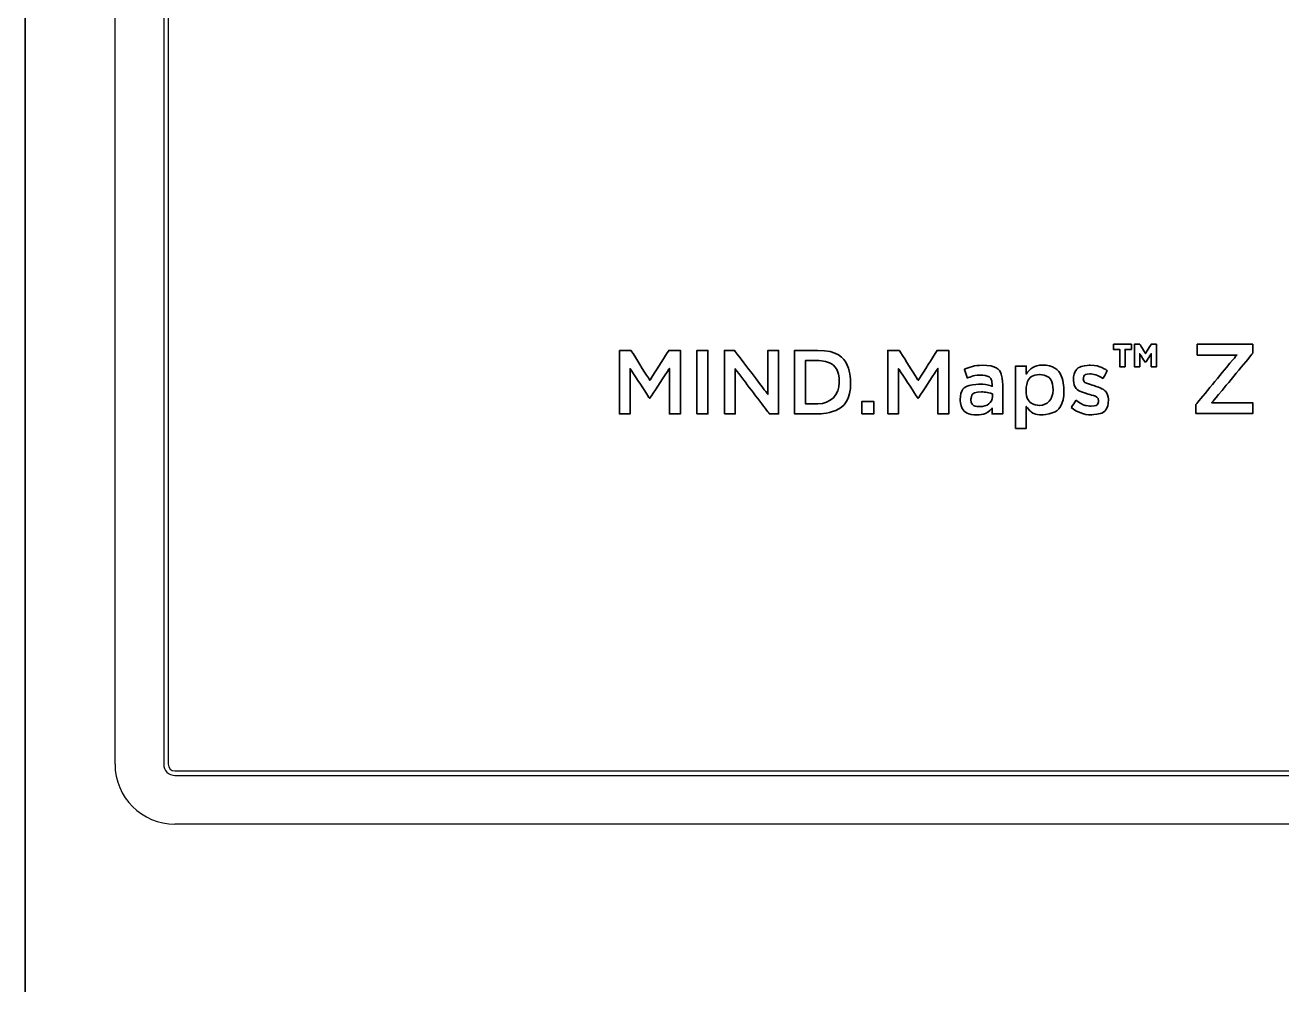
# Model space of a CAD drawing. Extents: x 6336 to 10269, y -393 to 3036.
# Drawn here: x 9037.1 to 9121, y 1661.5 to 1725.6 of the extents above; entities that cross this region are included whole.
import ezdxf

# ---------------------------------------------------------------- set-up
doc = ezdxf.new("R2010")
doc.units = 0
doc.header["$LTSCALE"] = 5
doc.layers.add('1', color=7, linetype='CONTINUOUS', true_color=0xffffff)
doc.layers.add('GEOM', color=7, linetype='CONTINUOUS')

msp = doc.modelspace()

# ---------------------------------------------------------------- linework, layer by layer
at = {"layer": '1', "color": 7, "linetype": 'Continuous', "lineweight": 35}
msp.add_line((9037.073, 1400.776), (9037.073, 1917.276), dxfattribs=at)
for points, knots in [([(9076.743, 1703.905), (9076.743, 1703.905), (9077.518, 1703.905), (9077.518, 1703.905), (9077.518, 1703.905), (9077.518, 1703.905), (9078.779, 1701.902), (9078.779, 1701.902), (9078.779, 1701.902), (9078.779, 1701.902), (9080.039, 1703.905), (9080.039, 1703.905), (9080.039, 1703.905), (9080.039, 1703.905), (9080.814, 1703.905), (9080.814, 1703.905), (9080.814, 1703.905), (9080.814, 1703.905), (9080.814, 1699.668), (9080.814, 1699.668), (9080.814, 1699.668), (9080.814, 1699.668), (9080.086, 1699.668), (9080.086, 1699.668), (9080.086, 1699.668), (9080.086, 1699.668), (9080.086, 1702.707), (9080.086, 1702.707), (9080.086, 1702.707), (9080.086, 1702.707), (9078.779, 1700.71), (9078.779, 1700.71), (9078.779, 1700.71), (9078.779, 1700.71), (9078.755, 1700.71), (9078.755, 1700.71), (9078.755, 1700.71), (9078.755, 1700.71), (9077.459, 1702.694), (9077.459, 1702.694), (9077.459, 1702.694), (9077.459, 1702.694), (9077.459, 1699.668), (9077.459, 1699.668), (9077.459, 1699.668), (9077.459, 1699.668), (9076.743, 1699.668), (9076.743, 1699.668), (9076.743, 1699.668), (9076.743, 1699.668), (9076.743, 1703.905), (9076.743, 1703.905)], [0, 0, 0, 0, 0.071429, 0.071429, 0.071429, 0.107143, 0.142857, 0.142857, 0.142857, 0.178571, 0.214286, 0.214286, 0.214286, 0.25, 0.285714, 0.285714, 0.285714, 0.321429, 0.357143, 0.357143, 0.357143, 0.392857, 0.428571, 0.428571, 0.428571, 0.464286, 0.5, 0.5, 0.5, 0.535714, 0.571429, 0.571429, 0.571429, 0.607143, 0.642857, 0.642857, 0.642857, 0.678571, 0.714286, 0.714286, 0.714286, 0.75, 0.785714, 0.785714, 0.785714, 0.821429, 0.857143, 0.857143, 0.857143, 0.928571, 1, 1, 1, 1]), ([(9081.923, 1699.668), (9081.923, 1699.668), (9082.651, 1699.668), (9082.651, 1699.668), (9082.651, 1699.668), (9082.651, 1699.668), (9082.651, 1703.905), (9082.651, 1703.905), (9082.651, 1703.905), (9082.651, 1703.905), (9081.923, 1703.905), (9081.923, 1703.905), (9081.923, 1703.905), (9081.923, 1703.905), (9081.923, 1699.668), (9081.923, 1699.668)], [0, 0, 0, 0, 0.2, 0.2, 0.2, 0.3, 0.4, 0.4, 0.4, 0.5, 0.6, 0.6, 0.6, 0.8, 1, 1, 1, 1]), ([(9083.758, 1699.668), (9083.758, 1699.668), (9084.474, 1699.668), (9084.474, 1699.668), (9084.474, 1699.668), (9084.474, 1699.668), (9084.474, 1702.682), (9084.474, 1702.682), (9084.474, 1702.682), (9084.474, 1702.682), (9086.758, 1699.668), (9086.758, 1699.668), (9086.758, 1699.668), (9086.758, 1699.668), (9087.368, 1699.668), (9087.368, 1699.668), (9087.368, 1699.668), (9087.368, 1699.668), (9087.368, 1703.905), (9087.368, 1703.905), (9087.368, 1703.905), (9087.368, 1703.905), (9086.652, 1703.905), (9086.652, 1703.905), (9086.652, 1703.905), (9086.652, 1703.905), (9086.652, 1700.975), (9086.652, 1700.975), (9086.652, 1700.975), (9086.652, 1700.975), (9084.433, 1703.905), (9084.433, 1703.905), (9084.433, 1703.905), (9084.433, 1703.905), (9083.758, 1703.905), (9083.758, 1703.905), (9083.758, 1703.905), (9083.758, 1703.905), (9083.758, 1699.668), (9083.758, 1699.668)], [0, 0, 0, 0, 0.090909, 0.090909, 0.090909, 0.136364, 0.181818, 0.181818, 0.181818, 0.227273, 0.272727, 0.272727, 0.272727, 0.318182, 0.363636, 0.363636, 0.363636, 0.409091, 0.454545, 0.454545, 0.454545, 0.5, 0.545455, 0.545455, 0.545455, 0.590909, 0.636364, 0.636364, 0.636364, 0.681818, 0.727273, 0.727273, 0.727273, 0.772727, 0.818182, 0.818182, 0.818182, 0.909091, 1, 1, 1, 1]), ([(9089.979, 1703.905), (9089.979, 1703.905), (9088.435, 1703.905), (9088.435, 1703.905), (9088.435, 1703.905), (9088.435, 1703.905), (9088.435, 1699.668), (9088.435, 1699.668), (9088.435, 1699.668), (9088.435, 1699.668), (9089.979, 1699.668), (9089.979, 1699.668), (9089.979, 1699.668), (9091.281, 1699.668), (9092.181, 1700.594), (9092.181, 1701.787), (9092.181, 1701.787), (9092.181, 1701.787), (9092.181, 1701.799), (9092.181, 1701.799), (9092.181, 1701.799), (9092.181, 1702.991), (9091.281, 1703.905), (9089.979, 1703.905)], [0, 0, 0, 0, 0.142857, 0.142857, 0.142857, 0.214286, 0.285714, 0.285714, 0.285714, 0.357143, 0.428571, 0.428571, 0.428571, 0.5, 0.571429, 0.571429, 0.571429, 0.642857, 0.714286, 0.714286, 0.714286, 0.857143, 1, 1, 1, 1]), ([(9094.657, 1699.668), (9094.657, 1699.668), (9095.373, 1699.668), (9095.373, 1699.668), (9095.373, 1699.668), (9095.373, 1699.668), (9095.373, 1702.694), (9095.373, 1702.694), (9095.373, 1702.694), (9095.373, 1702.694), (9096.669, 1700.71), (9096.669, 1700.71), (9096.669, 1700.71), (9096.669, 1700.71), (9096.692, 1700.71), (9096.692, 1700.71), (9096.692, 1700.71), (9096.692, 1700.71), (9098, 1702.707), (9098, 1702.707), (9098, 1702.707), (9098, 1702.707), (9098, 1699.668), (9098, 1699.668), (9098, 1699.668), (9098, 1699.668), (9098.728, 1699.668), (9098.728, 1699.668), (9098.728, 1699.668), (9098.728, 1699.668), (9098.728, 1703.905), (9098.728, 1703.905), (9098.728, 1703.905), (9098.728, 1703.905), (9097.952, 1703.905), (9097.952, 1703.905), (9097.952, 1703.905), (9097.952, 1703.905), (9096.692, 1701.902), (9096.692, 1701.902), (9096.692, 1701.902), (9096.692, 1701.902), (9095.432, 1703.905), (9095.432, 1703.905), (9095.432, 1703.905), (9095.432, 1703.905), (9094.657, 1703.905), (9094.657, 1703.905), (9094.657, 1703.905), (9094.657, 1703.905), (9094.657, 1699.668), (9094.657, 1699.668)], [0, 0, 0, 0, 0.071429, 0.071429, 0.071429, 0.107143, 0.142857, 0.142857, 0.142857, 0.178571, 0.214286, 0.214286, 0.214286, 0.25, 0.285714, 0.285714, 0.285714, 0.321429, 0.357143, 0.357143, 0.357143, 0.392857, 0.428571, 0.428571, 0.428571, 0.464286, 0.5, 0.5, 0.5, 0.535714, 0.571429, 0.571429, 0.571429, 0.607143, 0.642857, 0.642857, 0.642857, 0.678571, 0.714286, 0.714286, 0.714286, 0.75, 0.785714, 0.785714, 0.785714, 0.821429, 0.857143, 0.857143, 0.857143, 0.928571, 1, 1, 1, 1]), ([(9109.719, 1704.319), (9109.719, 1704.319), (9110.927, 1704.319), (9110.927, 1704.319), (9110.927, 1704.319), (9110.927, 1704.319), (9110.927, 1703.973), (9110.927, 1703.973), (9110.927, 1703.973), (9110.927, 1703.973), (9110.505, 1703.973), (9110.505, 1703.973), (9110.505, 1703.973), (9110.505, 1703.973), (9110.505, 1702.819), (9110.505, 1702.819), (9110.505, 1702.819), (9110.505, 1702.819), (9110.142, 1702.819), (9110.142, 1702.819), (9110.142, 1702.819), (9110.142, 1702.819), (9110.142, 1703.973), (9110.142, 1703.973), (9110.142, 1703.973), (9110.142, 1703.973), (9109.719, 1703.973), (9109.719, 1703.973), (9109.719, 1703.973), (9109.719, 1703.973), (9109.719, 1704.319), (9109.719, 1704.319)], [0, 0, 0, 0, 0.111111, 0.111111, 0.111111, 0.166667, 0.222222, 0.222222, 0.222222, 0.277778, 0.333333, 0.333333, 0.333333, 0.388889, 0.444444, 0.444444, 0.444444, 0.5, 0.555556, 0.555556, 0.555556, 0.611111, 0.666667, 0.666667, 0.666667, 0.722222, 0.777778, 0.777778, 0.777778, 0.888889, 1, 1, 1, 1]), ([(9112.598, 1704.319), (9112.598, 1704.319), (9112.598, 1702.819), (9112.598, 1702.819), (9112.598, 1702.819), (9112.598, 1702.819), (9112.245, 1702.819), (9112.245, 1702.819), (9112.245, 1702.819), (9112.245, 1702.819), (9112.245, 1703.689), (9112.245, 1703.689), (9112.245, 1703.689), (9112.245, 1703.689), (9111.901, 1703.142), (9111.901, 1703.142), (9111.901, 1703.142), (9111.901, 1703.142), (9111.818, 1703.142), (9111.818, 1703.142), (9111.818, 1703.142), (9111.818, 1703.142), (9111.474, 1703.689), (9111.474, 1703.689), (9111.474, 1703.689), (9111.474, 1703.689), (9111.474, 1702.819), (9111.474, 1702.819), (9111.474, 1702.819), (9111.474, 1702.819), (9111.12, 1702.819), (9111.12, 1702.819), (9111.12, 1702.819), (9111.12, 1702.819), (9111.12, 1704.319), (9111.12, 1704.319), (9111.12, 1704.319), (9111.12, 1704.319), (9111.478, 1704.319), (9111.478, 1704.319), (9111.478, 1704.319), (9111.478, 1704.319), (9111.863, 1703.701), (9111.863, 1703.701), (9111.863, 1703.701), (9111.863, 1703.701), (9112.249, 1704.319), (9112.249, 1704.319), (9112.249, 1704.319), (9112.249, 1704.319), (9112.598, 1704.319), (9112.598, 1704.319)], [0, 0, 0, 0, 0.071429, 0.071429, 0.071429, 0.107143, 0.142857, 0.142857, 0.142857, 0.178571, 0.214286, 0.214286, 0.214286, 0.25, 0.285714, 0.285714, 0.285714, 0.321429, 0.357143, 0.357143, 0.357143, 0.392857, 0.428571, 0.428571, 0.428571, 0.464286, 0.5, 0.5, 0.5, 0.535714, 0.571429, 0.571429, 0.571429, 0.607143, 0.642857, 0.642857, 0.642857, 0.678571, 0.714286, 0.714286, 0.714286, 0.75, 0.785714, 0.785714, 0.785714, 0.821429, 0.857143, 0.857143, 0.857143, 0.928571, 1, 1, 1, 1]), ([(9115.222, 1699.69), (9115.222, 1699.69), (9119.026, 1699.69), (9119.026, 1699.69), (9119.026, 1699.69), (9119.026, 1699.69), (9119.026, 1700.411), (9119.026, 1700.411), (9119.026, 1700.411), (9119.026, 1700.411), (9116.287, 1700.411), (9116.287, 1700.411), (9116.287, 1700.411), (9116.287, 1700.411), (9119.026, 1703.719), (9119.026, 1703.719), (9119.026, 1703.719), (9119.026, 1703.719), (9119.026, 1704.321), (9119.026, 1704.321), (9119.026, 1704.321), (9119.026, 1704.321), (9115.315, 1704.321), (9115.315, 1704.321), (9115.315, 1704.321), (9115.315, 1704.321), (9115.315, 1703.6), (9115.315, 1703.6), (9115.315, 1703.6), (9115.315, 1703.6), (9117.961, 1703.6), (9117.961, 1703.6), (9117.961, 1703.6), (9117.961, 1703.6), (9115.222, 1700.292), (9115.222, 1700.292), (9115.222, 1700.292), (9115.222, 1700.292), (9115.222, 1699.69), (9115.222, 1699.69)], [0, 0, 0, 0, 0.090909, 0.090909, 0.090909, 0.136364, 0.181818, 0.181818, 0.181818, 0.227273, 0.272727, 0.272727, 0.272727, 0.318182, 0.363636, 0.363636, 0.363636, 0.409091, 0.454545, 0.454545, 0.454545, 0.5, 0.545455, 0.545455, 0.545455, 0.590909, 0.636364, 0.636364, 0.636364, 0.681818, 0.727273, 0.727273, 0.727273, 0.772727, 0.818182, 0.818182, 0.818182, 0.909091, 1, 1, 1, 1]), ([(9091.417, 1701.775), (9091.417, 1700.945), (9090.849, 1700.346), (9089.979, 1700.346), (9089.979, 1700.346), (9089.979, 1700.346), (9089.163, 1700.346), (9089.163, 1700.346), (9089.163, 1700.346), (9089.163, 1700.346), (9089.163, 1703.227), (9089.163, 1703.227), (9089.163, 1703.227), (9089.163, 1703.227), (9089.979, 1703.227), (9089.979, 1703.227), (9089.979, 1703.227), (9090.849, 1703.227), (9091.417, 1702.616), (9091.417, 1701.787), (9091.417, 1701.787), (9091.417, 1701.787), (9091.417, 1701.775), (9091.417, 1701.775)], [0, 0, 0, 0, 0.142857, 0.142857, 0.142857, 0.214286, 0.285714, 0.285714, 0.285714, 0.357143, 0.428571, 0.428571, 0.428571, 0.5, 0.571429, 0.571429, 0.571429, 0.642857, 0.714286, 0.714286, 0.714286, 0.857143, 1, 1, 1, 1]), ([(9100.961, 1702.912), (9100.452, 1702.912), (9100.115, 1702.803), (9099.771, 1702.646), (9099.771, 1702.646), (9099.771, 1702.646), (9099.967, 1702.059), (9099.967, 1702.059), (9099.967, 1702.059), (9100.251, 1702.18), (9100.511, 1702.259), (9100.86, 1702.259), (9100.86, 1702.259), (9101.358, 1702.259), (9101.629, 1702.017), (9101.629, 1701.575), (9101.629, 1701.575), (9101.629, 1701.575), (9101.629, 1701.514), (9101.629, 1701.514), (9101.629, 1701.514), (9101.387, 1701.593), (9101.144, 1701.648), (9100.766, 1701.648), (9100.766, 1701.648), (9100.038, 1701.648), (9099.499, 1701.308), (9099.499, 1700.601), (9099.499, 1700.601), (9099.499, 1700.601), (9099.499, 1700.588), (9099.499, 1700.588), (9099.499, 1700.588), (9099.499, 1699.947), (9100.02, 1699.602), (9100.612, 1699.602), (9100.612, 1699.602), (9101.085, 1699.602), (9101.411, 1699.802), (9101.624, 1700.062), (9101.624, 1700.062), (9101.624, 1700.062), (9101.624, 1699.668), (9101.624, 1699.668), (9101.624, 1699.668), (9101.624, 1699.668), (9102.334, 1699.668), (9102.334, 1699.668), (9102.334, 1699.668), (9102.334, 1699.668), (9102.334, 1701.563), (9102.334, 1701.563), (9102.334, 1701.563), (9102.334, 1702.416), (9101.884, 1702.912), (9100.961, 1702.912)], [0, 0, 0, 0, 0.066667, 0.066667, 0.066667, 0.1, 0.133333, 0.133333, 0.133333, 0.166667, 0.2, 0.2, 0.2, 0.233333, 0.266667, 0.266667, 0.266667, 0.3, 0.333333, 0.333333, 0.333333, 0.366667, 0.4, 0.4, 0.4, 0.433333, 0.466667, 0.466667, 0.466667, 0.5, 0.533333, 0.533333, 0.533333, 0.566667, 0.6, 0.6, 0.6, 0.633333, 0.666667, 0.666667, 0.666667, 0.7, 0.733333, 0.733333, 0.733333, 0.766667, 0.8, 0.8, 0.8, 0.833333, 0.866667, 0.866667, 0.866667, 0.933333, 1, 1, 1, 1]), ([(9104.963, 1702.93), (9104.46, 1702.93), (9104.134, 1702.665), (9103.904, 1702.331), (9103.904, 1702.331), (9103.904, 1702.331), (9103.904, 1702.864), (9103.904, 1702.864), (9103.904, 1702.864), (9103.904, 1702.864), (9103.187, 1702.864), (9103.187, 1702.864), (9103.187, 1702.864), (9103.187, 1702.864), (9103.187, 1698.7), (9103.187, 1698.7), (9103.187, 1698.7), (9103.187, 1698.7), (9103.904, 1698.7), (9103.904, 1698.7), (9103.904, 1698.7), (9103.904, 1698.7), (9103.904, 1700.165), (9103.904, 1700.165), (9103.904, 1700.165), (9104.123, 1699.869), (9104.448, 1699.602), (9104.963, 1699.602), (9104.963, 1699.602), (9105.708, 1699.602), (9106.419, 1700.201), (9106.419, 1701.26), (9106.419, 1701.26), (9106.419, 1701.26), (9106.419, 1701.272), (9106.419, 1701.272), (9106.419, 1701.272), (9106.419, 1702.331), (9105.702, 1702.93), (9104.963, 1702.93)], [0, 0, 0, 0, 0.090909, 0.090909, 0.090909, 0.136364, 0.181818, 0.181818, 0.181818, 0.227273, 0.272727, 0.272727, 0.272727, 0.318182, 0.363636, 0.363636, 0.363636, 0.409091, 0.454545, 0.454545, 0.454545, 0.5, 0.545455, 0.545455, 0.545455, 0.590909, 0.636364, 0.636364, 0.636364, 0.681818, 0.727273, 0.727273, 0.727273, 0.772727, 0.818182, 0.818182, 0.818182, 0.909091, 1, 1, 1, 1]), ([(9105.691, 1701.26), (9105.691, 1700.631), (9105.288, 1700.238), (9104.797, 1700.238), (9104.797, 1700.238), (9104.311, 1700.238), (9103.886, 1700.643), (9103.886, 1701.26), (9103.886, 1701.26), (9103.886, 1701.26), (9103.886, 1701.272), (9103.886, 1701.272), (9103.886, 1701.272), (9103.886, 1701.884), (9104.311, 1702.295), (9104.797, 1702.295), (9104.797, 1702.295), (9105.283, 1702.295), (9105.691, 1701.889), (9105.691, 1701.272), (9105.691, 1701.272), (9105.691, 1701.272), (9105.691, 1701.26), (9105.691, 1701.26)], [0, 0, 0, 0, 0.142857, 0.142857, 0.142857, 0.214286, 0.285714, 0.285714, 0.285714, 0.357143, 0.428571, 0.428571, 0.428571, 0.5, 0.571429, 0.571429, 0.571429, 0.642857, 0.714286, 0.714286, 0.714286, 0.857143, 1, 1, 1, 1]), ([(9106.899, 1700.086), (9107.29, 1699.771), (9107.781, 1699.608), (9108.225, 1699.608), (9108.225, 1699.608), (9108.876, 1699.608), (9109.385, 1699.941), (9109.385, 1700.613), (9109.385, 1700.613), (9109.385, 1700.613), (9109.385, 1700.624), (9109.385, 1700.624), (9109.385, 1700.624), (9109.385, 1701.199), (9108.87, 1701.412), (9108.414, 1701.557), (9108.414, 1701.557), (9108.047, 1701.678), (9107.71, 1701.775), (9107.71, 1702.004), (9107.71, 1702.004), (9107.71, 1702.004), (9107.71, 1702.017), (9107.71, 1702.017), (9107.71, 1702.017), (9107.71, 1702.204), (9107.87, 1702.338), (9108.148, 1702.338), (9108.148, 1702.338), (9108.408, 1702.338), (9108.728, 1702.223), (9109.03, 1702.035), (9109.03, 1702.035), (9109.03, 1702.035), (9109.314, 1702.556), (9109.314, 1702.556), (9109.314, 1702.556), (9108.982, 1702.779), (9108.556, 1702.918), (9108.166, 1702.918), (9108.166, 1702.918), (9107.545, 1702.918), (9107.053, 1702.549), (9107.053, 1701.944), (9107.053, 1701.944), (9107.053, 1701.944), (9107.053, 1701.932), (9107.053, 1701.932), (9107.053, 1701.932), (9107.053, 1701.321), (9107.568, 1701.127), (9108.03, 1700.994), (9108.03, 1700.994), (9108.396, 1700.879), (9108.728, 1700.794), (9108.728, 1700.546), (9108.728, 1700.546), (9108.728, 1700.546), (9108.728, 1700.534), (9108.728, 1700.534), (9108.728, 1700.534), (9108.728, 1700.322), (9108.55, 1700.189), (9108.243, 1700.189), (9108.243, 1700.189), (9107.923, 1700.189), (9107.556, 1700.322), (9107.219, 1700.582), (9107.219, 1700.582), (9107.219, 1700.582), (9106.899, 1700.086), (9106.899, 1700.086)], [0, 0, 0, 0, 0.052632, 0.052632, 0.052632, 0.078947, 0.105263, 0.105263, 0.105263, 0.131579, 0.157895, 0.157895, 0.157895, 0.184211, 0.210526, 0.210526, 0.210526, 0.236842, 0.263158, 0.263158, 0.263158, 0.289474, 0.315789, 0.315789, 0.315789, 0.342105, 0.368421, 0.368421, 0.368421, 0.394737, 0.421053, 0.421053, 0.421053, 0.447368, 0.473684, 0.473684, 0.473684, 0.5, 0.526316, 0.526316, 0.526316, 0.552632, 0.578947, 0.578947, 0.578947, 0.605263, 0.631579, 0.631579, 0.631579, 0.657895, 0.684211, 0.684211, 0.684211, 0.710526, 0.736842, 0.736842, 0.736842, 0.763158, 0.789474, 0.789474, 0.789474, 0.815789, 0.842105, 0.842105, 0.842105, 0.868421, 0.894737, 0.894737, 0.894737, 0.947368, 1, 1, 1, 1]), ([(9101.641, 1700.824), (9101.641, 1700.425), (9101.287, 1700.153), (9100.813, 1700.153), (9100.813, 1700.153), (9100.476, 1700.153), (9100.209, 1700.322), (9100.209, 1700.625), (9100.209, 1700.625), (9100.209, 1700.625), (9100.209, 1700.637), (9100.209, 1700.637), (9100.209, 1700.637), (9100.209, 1700.945), (9100.476, 1701.133), (9100.925, 1701.133), (9100.925, 1701.133), (9101.204, 1701.133), (9101.458, 1701.078), (9101.641, 1701.006), (9101.641, 1701.006), (9101.641, 1701.006), (9101.641, 1700.824), (9101.641, 1700.824)], [0, 0, 0, 0, 0.142857, 0.142857, 0.142857, 0.214286, 0.285714, 0.285714, 0.285714, 0.357143, 0.428571, 0.428571, 0.428571, 0.5, 0.571429, 0.571429, 0.571429, 0.642857, 0.714286, 0.714286, 0.714286, 0.857143, 1, 1, 1, 1]), ([(9092.934, 1699.668), (9092.934, 1699.668), (9093.721, 1699.668), (9093.721, 1699.668), (9093.721, 1699.668), (9093.721, 1699.668), (9093.721, 1700.498), (9093.721, 1700.498), (9093.721, 1700.498), (9093.721, 1700.498), (9092.934, 1700.498), (9092.934, 1700.498), (9092.934, 1700.498), (9092.934, 1700.498), (9092.934, 1699.668), (9092.934, 1699.668)], [0, 0, 0, 0, 0.2, 0.2, 0.2, 0.3, 0.4, 0.4, 0.4, 0.5, 0.6, 0.6, 0.6, 0.8, 1, 1, 1, 1])]:
    msp.add_open_spline(points, degree=3, knots=knots, dxfattribs=at)
at = {"layer": 'GEOM', "color": 7, "linetype": 'Continuous'}
for p, q in [((9043.073, 1676.276), (9043.073, 1883.276)), ((9046.323, 1883.276), (9046.323, 1676.276)), ((9046.623, 1883.276), (9046.623, 1676.276)), ((9047.073, 1675.826), (9167.073, 1675.826)), ((9047.073, 1675.526), (9167.073, 1675.526)), ((9167.073, 1672.276), (9047.073, 1672.276))]:
    msp.add_line(p, q, dxfattribs=at)
for radius in [4, 0.75, 0.45]:
    msp.add_arc((9047.073, 1676.276), radius, 180, 270, dxfattribs=at)

doc.saveas('drawing.dxf')
